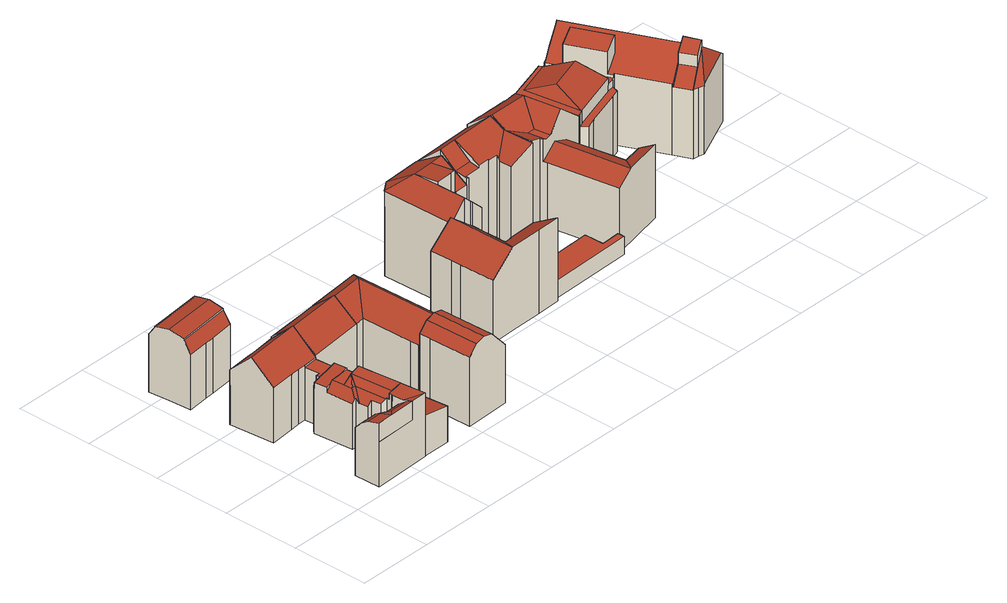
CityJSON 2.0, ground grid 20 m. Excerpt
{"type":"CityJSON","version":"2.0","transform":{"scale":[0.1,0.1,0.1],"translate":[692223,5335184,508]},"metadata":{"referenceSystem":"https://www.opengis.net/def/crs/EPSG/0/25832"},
"CityObjects":{
"building1":{"type":"Building","attributes":{"Gemeindeschluessel":"09162000","HoeheDach":"530.230","HoeheGrund":"510.452","Methode":"2000","NiedrigsteTraufeDesGebaeudes":"521.980","Geometrietyp2DReferenz":"3000","function":"31001_9998","roofType":"3100","measuredHeight":19.78,"storeysAboveGround":4},"geometry":[{"type":"MultiSurface","lod":"2","boundaries":[[[0,1,2,3,4]],[[5,6,7]],[[8,9,10,11,12]],[[13,14,15,16]],[[17,18,19,20,21]],[[22,23,24,25,26,27]],[[28,29,15,14]],[[30,31,32,33,34]],[[35,36,37,38]],[[39,40,41,42]],[[43,44,45,46]],[[47,48,49,50]],[[22,27,51,52]],[[53,54,28,55]],[[19,56,9,8,43,46,1,0,57,58,59,60,39,42,61,62,63,64,31,30,65,23,22,52,66,67,68,69,20]],[[62,70,71,63]],[[72,73,74,75,47,50]],[[76,77,78]],[[75,74,79,80,81,82,83]],[[47,75,83,48]],[[4,3,5,7,84,85,86]],[[64,87,32,31]],[[9,56,88,89,90,10]],[[91,25,24,73,72,92,85]],[[26,25,91]],[[2,93,94,5,3]],[[95,96,53]],[[57,0,4,86,92,72,50]],[[97,41,40,98,99,100,34,33,101]],[[85,92,86]],[[67,102,95,53,78,77,68]],[[69,103,21,20]],[[68,77,76,104,13,16,103,69]],[[96,105,106,107,108,109,54,53]],[[8,12,44,43]],[[109,29,28,54]],[[110,111,112]],[[60,98,40,39]],[[42,41,97,61]],[[15,17,21,103,16]],[[80,100,99,81]],[[107,106,35,38]],[[17,15,29,37,36,18]],[[66,52,51,113,114,115]],[[110,112,115,114,6]],[[104,55,14,13]],[[38,37,108,107]],[[91,85,84]],[[11,10,90,110,6,94]],[[57,50,49,58]],[[67,66,115,112,102]],[[113,7,6,114]],[[36,35,106,105,88,56,19,18]],[[60,59,82,81,99,98]],[[101,33,32,87,71,70]],[[55,28,14]],[[109,108,37,29]],[[63,71,87,64]],[[95,102,112,111,89,88,105,96]],[[76,78,53,55,104]],[[62,61,97,101,70]],[[23,65,79,74,73,24]],[[113,51,27,26,91,84,7]],[[59,58,49,48,83,82]],[[65,30,34,100,80,79]],[[1,46,45,93,2]],[[94,6,5]],[[90,89,111,110]],[[45,44,12,11,94,93]]],"semantics":{"surfaces":[{"type":"WallSurface"},{"type":"RoofSurface"},{"type":"GroundSurface"}],"values":[0,1,0,1,0,0,1,0,0,0,0,1,0,1,2,0,0,1,1,0,1,0,0,1,0,1,1,0,1,0,0,0,0,0,0,1,0,0,0,1,0,1,1,0,1,1,0,0,1,0,0,0,0,0,1,1,1,0,1,0,0,0,1,0,0,0,1,0,1]}}]},
"building2":{"type":"Building","attributes":{"Gemeindeschluessel":"09162000","HoeheDach":"529.018","HoeheGrund":"510.460","Methode":"2000","NiedrigsteTraufeDesGebaeudes":"524.730","Geometrietyp2DReferenz":"3000","function":"31001_1000","roofType":"3100","measuredHeight":18.56,"storeysAboveGround":4},"geometry":[{"type":"MultiSurface","lod":"2","boundaries":[[[116,117,118,119]],[[120,121,122,123,124,125,126,127,128]],[[129,130,117,116,131,132,133]],[[130,129,134,135]],[[136,137,138,139]],[[134,129,133,140]],[[124,141,142,125]],[[119,143,144,145,146,147,136,139,148,123,122,121,120,132,131,116]],[[140,133,128,127,126,149]],[[143,150,151,144]],[[139,138,152,148]],[[151,150,118,117,130,135]],[[147,146,145,144,151,135,134,140,149,153,137,136]],[[149,126,125,142,153]],[[132,120,128,133]],[[153,142,141,152,138,137]],[[152,141,124,123,148]],[[119,118,150,143]]],"semantics":{"surfaces":[{"type":"WallSurface"},{"type":"RoofSurface"},{"type":"GroundSurface"}],"values":[0,0,0,0,0,1,0,2,1,0,0,1,0,0,0,1,0,0]}}]},
"building3":{"type":"Building","attributes":{"Gemeindeschluessel":"09162000","HoeheDach":"521.008","HoeheGrund":"510.491","Methode":"1000","NiedrigsteTraufeDesGebaeudes":"519.766","Geometrietyp2DReferenz":"3000","function":"31001_9998","roofType":"1000","measuredHeight":10.52,"storeysAboveGround":3},"geometry":[{"type":"MultiSurface","lod":"2","boundaries":[[[154,155,156,157]],[[158,159,160,161]],[[159,154,157,160]],[[160,157,156,161]],[[155,158,161,156]],[[159,158,155,154]]],"semantics":{"surfaces":[{"type":"WallSurface"},{"type":"RoofSurface"},{"type":"GroundSurface"}],"values":[0,0,0,1,0,2]}}]},
"building4":{"type":"Building","attributes":{"Gemeindeschluessel":"09162000","HoeheDach":"517.605","HoeheGrund":"510.422","Methode":"2000","NiedrigsteTraufeDesGebaeudes":"516.696","Geometrietyp2DReferenz":"3000","function":"31001_9998","roofType":"1000","measuredHeight":7.18,"storeysAboveGround":2},"geometry":[{"type":"MultiSurface","lod":"2","boundaries":[[[162,163,164,165]],[[165,164,166,167,168,169,170,171,172,173]],[[22,169,168,174]],[[175,174,168,167]],[[176,175,167,166]],[[177,162,165,173]],[[177,173,172,178]],[[175,176,163,162,177,178,66,52,22,174]],[[176,166,164,163]],[[178,172,171,66]],[[66,171,170,52]],[[52,170,169,22]]],"semantics":{"surfaces":[{"type":"WallSurface"},{"type":"RoofSurface"},{"type":"GroundSurface"}],"values":[0,1,0,0,0,0,0,2,0,0,0,0]}}]},
"building5":{"type":"Building","attributes":{"Gemeindeschluessel":"09162000","HoeheDach":"530.146","HoeheGrund":"510.480","Methode":"1000","NiedrigsteTraufeDesGebaeudes":"525.000","Geometrietyp2DReferenz":"3000","function":"31001_9998","roofType":"3100","measuredHeight":19.67,"storeysAboveGround":4},"geometry":[{"type":"MultiSurface","lod":"2","boundaries":[[[179,180,181,182]],[[183,184,185,186]],[[187,182,181,188,184,183]],[[182,187,183,186,189,179]],[[180,179,189,186,185,190]],[[188,190,185,184]],[[181,180,190,188]]],"semantics":{"surfaces":[{"type":"WallSurface"},{"type":"GroundSurface"},{"type":"RoofSurface"}],"values":[0,0,0,1,0,2,2]}}]},
"building6":{"type":"Building","attributes":{"Gemeindeschluessel":"09162000","HoeheDach":"531.362","HoeheGrund":"510.486","Methode":"2000","NiedrigsteTraufeDesGebaeudes":"525.701","Geometrietyp2DReferenz":"3000","function":"31001_9998","roofType":"3100","measuredHeight":20.88,"storeysAboveGround":4},"geometry":[{"type":"MultiSurface","lod":"2","boundaries":[[[191,192,193,194]],[[195,196,197,198]],[[193,192,199,200,201,202]],[[203,202,201,198,197,204,205]],[[200,195,198,201]],[[206,207,191,194,203,205,208,209]],[[205,204,210,208]],[[206,211,196,195,200,199,207]],[[211,212,210,204,197,196]],[[208,210,212,209]],[[211,206,209,212]],[[207,199,192,191]],[[193,202,203,194]]],"semantics":{"surfaces":[{"type":"WallSurface"},{"type":"RoofSurface"},{"type":"GroundSurface"}],"values":[0,1,1,0,1,2,0,0,1,0,0,0,0]}}]},
"building7":{"type":"Building","attributes":{"Gemeindeschluessel":"09162000","HoeheDach":"529.990","HoeheGrund":"510.470","Methode":"2000","NiedrigsteTraufeDesGebaeudes":"525.131","Geometrietyp2DReferenz":"3000","function":"31001_9998","roofType":"3100","measuredHeight":19.52,"storeysAboveGround":4},"geometry":[{"type":"MultiSurface","lod":"2","boundaries":[[[213,214,215,205]],[[216,215,214,217,218,219]],[[220,221,222,219]],[[223,224,225,226]],[[203,227,223,226,228,179,186,229,230,213,205]],[[231,228,226,225]],[[221,179,228,231,222]],[[216,219,222,231,225,224,232,233]],[[220,219,218,234]],[[203,205,215,216,233]],[[218,229,186,234]],[[186,179,221,220,234]],[[230,217,214,213]],[[227,232,224,223]],[[203,233,232,227]],[[217,230,229,218]]],"semantics":{"surfaces":[{"type":"WallSurface"},{"type":"RoofSurface"},{"type":"GroundSurface"}],"values":[0,1,1,0,2,0,0,1,1,0,0,0,0,0,0,0]}}]},
"building8":{"type":"Building","attributes":{"Gemeindeschluessel":"09162000","HoeheDach":"532.009","HoeheGrund":"510.422","Methode":"1000","NiedrigsteTraufeDesGebaeudes":"526.647","Geometrietyp2DReferenz":"3000","function":"31001_9998","roofType":"3100","measuredHeight":21.59,"storeysAboveGround":4},"geometry":[{"type":"MultiSurface","lod":"2","boundaries":[[[235,236,237,238]],[[239,240,241,242]],[[243,244,245,246]],[[247,248,249,250]],[[251,252,253,254]],[[255,256,257,258,259]],[[244,260,261,262,263,237,236,245]],[[264,265,252,251]],[[266,261,260,249,248,267,241,240,253,252,265,268,269,259,258]],[[246,245,236,235]],[[244,243,250,249,260]],[[270,267,248,247]],[[254,253,240,239]],[[271,268,265,264]],[[267,270,242,241]],[[272,269,268,271]],[[273,274,257,256]],[[275,263,262,276]],[[255,259,269,272]],[[277,278,279,273,256,255,272,271,264,251,254,239,242,270,247,250,243,246,235,238,275,276]],[[238,237,263,275]],[[279,280,274,273]],[[266,258,257,274,280,281]],[[261,266,281,278,277,276,262]],[[280,279,278,281]]],"semantics":{"surfaces":[{"type":"WallSurface"},{"type":"RoofSurface"},{"type":"GroundSurface"}],"values":[0,0,0,0,0,0,1,0,1,0,0,0,0,0,0,0,0,0,0,2,0,0,1,0,0]}}]},
"building9":{"type":"Building","attributes":{"Gemeindeschluessel":"09162000","HoeheDach":"535.430","HoeheGrund":"508.230","Methode":"2000","NiedrigsteTraufeDesGebaeudes":"529.779","Geometrietyp2DReferenz":"3000","function":"31001_9998","roofType":"3100","measuredHeight":27.2,"storeysAboveGround":6},"geometry":[{"type":"MultiSurface","lod":"2","boundaries":[[[282,283,284,285]],[[286,287,288,289]],[[290,291,292,293,294]],[[295,296,297,298]],[[282,285,299,300,301,294,293]],[[283,282,293,292]],[[302,303,297,296]],[[304,305,300]],[[286,289,306,304,298,297,303,307]],[[295,298,308,309]],[[291,290,310,311]],[[310,290,294,301,312]],[[287,286,307,313]],[[300,299,314]],[[303,302,313,307]],[[315,316,309,308]],[[317,318,312,319,320]],[[318,317,288,287,313,302,296,295,309,316,284,283,292,291,311]],[[315,308,298,304,300,314]],[[288,317,320,321,306,289]],[[306,321,305,304]],[[305,321,320,319,301,300]],[[301,319,312]],[[312,318,311,310]],[[284,316,315,314,299,285]]],"semantics":{"surfaces":[{"type":"WallSurface"},{"type":"RoofSurface"},{"type":"GroundSurface"}],"values":[0,0,0,0,1,0,0,0,1,0,0,1,0,1,0,0,0,2,1,0,0,1,0,0,0]}}]},
"building10":{"type":"Building","attributes":{"Gemeindeschluessel":"09162000","HoeheDach":"515.683","HoeheGrund":"511.079","Methode":"2000","NiedrigsteTraufeDesGebaeudes":"515.683","Geometrietyp2DReferenz":"3000","function":"31001_3052","roofType":"1000","measuredHeight":4.6,"storeysAboveGround":1},"geometry":[{"type":"MultiSurface","lod":"2","boundaries":[[[322,323,324,325]],[[325,324,326,327]],[[328,329,330,331]],[[324,323,330,329,332,333,334,326]],[[335,334,333,336]],[[327,335,336,337,328,331,322,325]],[[336,333,332,337]],[[331,330,323,322]],[[337,332,329,328]],[[327,326,334,335]]],"semantics":{"surfaces":[{"type":"WallSurface"},{"type":"RoofSurface"},{"type":"GroundSurface"}],"values":[0,0,0,1,0,2,0,0,0,0]}}]},
"building11":{"type":"Building","attributes":{"Gemeindeschluessel":"09162000","HoeheDach":"535.990","HoeheGrund":"509.697","Methode":"2000","NiedrigsteTraufeDesGebaeudes":"529.994","Geometrietyp2DReferenz":"3000","function":"31001_9998","roofType":"2100","measuredHeight":26.29,"storeysAboveGround":5},"geometry":[{"type":"MultiSurface","lod":"2","boundaries":[[[338,339,340,341,342]],[[343,344,345,346]],[[347,348,349,350]],[[351,352,353,354]],[[340,355,348,347,341]],[[353,356,357,358,354]],[[338,342,344,343]],[[359,360,361,362]],[[363,364,365,366,367,368]],[[346,345,369,370]],[[351,354,358,368,367,347,350,371]],[[372,373,371,350,349,374]],[[375,376,377,378]],[[357,377,376,363,368,358]],[[357,356,378,377]],[[367,369,345,344,342,341,347]],[[356,353,352,373,372,359,362,339,338,343,346,370,366,365,364,375,378]],[[339,362,361,355,340]],[[352,351,371,373]],[[372,374,360,359]],[[370,369,367,366]],[[364,363,376,375]],[[361,360,374,349,348,355]]],"semantics":{"surfaces":[{"type":"WallSurface"},{"type":"RoofSurface"},{"type":"GroundSurface"}],"values":[0,0,0,0,1,0,0,0,0,0,1,0,0,1,0,1,2,0,0,0,0,0,1]}}]},
"building12":{"type":"Building","attributes":{"Gemeindeschluessel":"09162000","HoeheDach":"536.480","HoeheGrund":"510.764","Methode":"2000","NiedrigsteTraufeDesGebaeudes":"515.230","Geometrietyp2DReferenz":"3000","function":"31001_9998","roofType":"3100","measuredHeight":25.72,"storeysAboveGround":7},"geometry":[{"type":"MultiSurface","lod":"2","boundaries":[[[379,380,381,382]],[[383,384,385,386]],[[387,388,389,390,391,392]],[[393,394,395,396,397,398]],[[396,395,399,400,401]],[[402,403,404,405]],[[406,407,408,409]],[[405,404,410,411]],[[412,413,407,406]],[[389,388,414,415,416,417,418]],[[419,420,421,422]],[[423,424,425,426]],[[427,428,429,430]],[[431,432,433,434]],[[435,436,437,438]],[[439,440,441,442]],[[443,444,445,446]],[[447,448,449,450]],[[451,452,453,454]],[[455,456,457,458,459,460]],[[461,462,463,464,465,466]],[[467,468,469,470]],[[471,472,473,474,475,476,402,405,411,477,478,479,480,393,398,481,482,483,387,392,451,454,484,485,486,487,488,489,490,491,492,463,462,467,470,427,430,443,446,456,455,493,494,495,496,497,498,499,500,501,447,450,502,439,442,503,504,383,386,505,412,406,409,506,419,422,507,508,509,431,434,510,511,512,513,514]],[[515,516,517,379,382]],[[502,518,440,439]],[[496,519,520,497]],[[454,453,521,484]],[[522,523,524,525]],[[489,526,527,490]],[[430,429,444,443]],[[499,528,529,500]],[[530,531,532,533,534,535,438]],[[516,536,517]],[[488,537,526,489]],[[538,539,540,541]],[[517,536,542,543,380,379]],[[498,544,528,499]],[[495,545,519,496]],[[491,546,547,492]],[[530,438,548]],[[435,438,535,549,433,432,550,551,552,421,420,553,408,407,413,554,385,384,555,556,441,440,518,449,448,557,529,528,544,558]],[[509,550,432,431]],[[402,476,559,560,561,403]],[[476,475,562,563,564,559]],[[503,556,555,504]],[[565,566,567,568,569,570,571]],[[483,414,388,387]],[[392,391,452,451]],[[561,560,572,573]],[[574,575,576,577]],[[490,527,546,491]],[[578,579,548,438,536,516]],[[580,581,582,583]],[[486,584,585,487]],[[511,510,549,535,534]],[[586,587,588,589]],[[590,410,404,403,561,573,586,589]],[[386,385,554,505]],[[474,473,515,382,381,591]],[[524,523,582,581]],[[592,481,398,397]],[[484,521,593,485]],[[438,437,542,536]],[[482,415,414,483]],[[396,401,594,592,397]],[[480,479,595,596,568,567]],[[511,534,533,512]],[[583,582,523,522]],[[487,585,537,488]],[[435,558,520,519,545,597,598,460,459,580,583,522,525,563,562,591,381,380]],[[456,446,445,599,457]],[[539,465,464,547,546,527,526,537,585,584,593,521,453,452,391,390]],[[542,437,436,543]],[[423,571,570,424]],[[479,478,600,601,595]],[[399,565,571,423,426,400]],[[494,597,545,495]],[[473,472,578,516,515]],[[508,551,550,509]],[[401,400,426,425,569,568,596,538,541,417,416,594]],[[501,557,448,447]],[[485,593,584,486]],[[596,595,601,466,465,539,538]],[[417,541,540,418]],[[411,410,590,477]],[[506,553,420,419]],[[380,543,436,435]],[[500,529,557,501]],[[493,598,597,494]],[[573,572,602,587,586]],[[424,570,569,425]],[[482,481,592,594,416,415]],[[470,469,428,427]],[[471,579,578,472]],[[442,441,556,503]],[[602,575,574,587]],[[565,399,603,566]],[[395,394,603,399]],[[461,466,601,600,588,587,577,576,445,444,429,428,469,468]],[[507,552,551,508]],[[409,408,553,506]],[[462,461,468,467]],[[512,533,532,513]],[[572,560,559,564,458,457,599]],[[478,477,590,589,588,600]],[[505,554,413,412]],[[474,591,562,475]],[[455,460,598,493]],[[471,514,531,530,548,579]],[[434,433,549,510]],[[587,574,577]],[[504,555,384,383]],[[539,390,389,418,540]],[[513,532,531,514]],[[422,421,552,507]],[[450,449,518,502]],[[393,480,567,566,603,394]],[[458,564,563,525,524,581,580,459]],[[492,547,464,463]],[[498,497,520,558,544]],[[572,599,445,576,575,602]]],"semantics":{"surfaces":[{"type":"WallSurface"},{"type":"RoofSurface"},{"type":"GroundSurface"}],"values":[0,0,0,0,1,0,0,0,0,1,0,1,0,0,0,0,0,0,0,0,0,0,2,1,0,0,0,0,0,0,0,1,0,0,1,0,0,0,0,1,1,0,0,0,0,1,0,0,0,1,0,1,0,0,0,0,1,0,0,1,0,0,0,0,1,0,0,0,0,1,0,1,1,0,0,0,0,0,0,0,0,0,1,1,0,0,0,0,0,0,0,0,0,0,0,1,0,1,1,0,0,0,0,1,0,0,0,0,0,0,1,0,1,0,0,0,0,0,0,0,0]}}]}
},
"vertices":[
[141,141,24],[151,142,24],[151,142,151],[148,142,151],[141,141,143],[159,159,166],[182,183,182],[157,181,166],[168,83,24],[180,78,24],[180,78,167],[178,78,166],[168,83,155],[71,33,181],[112,34,181],[119,55,167],[70,54,167],[125,73,148],[143,61,150],[143,61,24],[122,75,24],[122,75,146],[207,194,24],[204,223,24],[204,223,170],[205,216,170],[205,216,166],[207,194,166],[134,23,181],[143,43,167],[196,299,24],[184,417,24],[184,417,166],[190,358,222],[196,299,166],[151,61,140],[151,61,146],[149,58,150],[149,58,140],[133,293,24],[133,293,166],[111,291,166],[111,291,24],[165,110,24],[165,110,154],[155,109,142],[155,109,24],[151,246,140],[150,255,140],[140,254,140],[132,245,140],[207,191,166],[207,191,24],[185,7,189],[183,24,181],[115,5,189],[181,63,24],[132,245,24],[140,254,24],[160,256,24],[156,295,24],[46,285,24],[35,402,24],[98,408,24],[121,410,24],[201,250,24],[211,148,24],[227,8,24],[72,2,24],[70,70,24],[35,402,166],[98,408,166],[132,245,156],[201,249,170],[201,249,160],[151,246,160],[72,4,140],[72,2,140],[185,7,140],[201,250,160],[196,299,160],[156,295,160],[160,256,160],[150,255,160],[154,213,166],[148,213,159],[135,212,143],[121,410,166],[181,63,182],[180,71,182],[180,71,167],[185,215,166],[135,212,156],[152,133,142],[170,160,166],[226,8,189],[183,32,182],[46,285,166],[156,295,166],[156,295,165],[196,299,165],[40,343,222],[227,8,189],[70,70,149],[72,4,189],[180,63,182],[180,63,140],[180,59,140],[180,59,150],[181,44,167],[193,72,182],[193,72,184],[220,73,189],[208,184,166],[208,184,189],[211,148,189],
[162,516,25],[162,516,169],[100,510,168],[100,510,25],[158,579,25],[156,600,25],[155,613,25],[154,629,25],[154,629,167],[155,613,167],[155,613,202],[156,600,205],[158,579,209],[161,535,202],[161,535,199],[161,535,25],[158,574,25],[158,574,210],[18,520,202],[18,520,199],[10,615,25],[10,615,176],[61,620,176],[61,620,25],[14,560,210],[154,629,176],[155,613,199],[73,507,25],[19,502,25],[18,520,25],[14,560,25],[11,599,25],[89,623,25],[11,599,202],[73,507,168],[19,502,168],[89,623,176],[11,599,199],
[299,9,25],[284,151,25],[284,151,118],[299,9,118],[211,148,25],[227,8,25],[227,8,130],[211,148,130],
[299,234,24],[295,234,24],[295,234,87],[299,234,87],[291,233,88],[226,233,94],[230,195,94],[207,194,96],[207,191,96],[211,148,96],[284,151,89],[303,152,87],[230,195,24],[226,233,24],[291,233,24],[303,152,24],[284,151,24],
[344,314,25],[344,314,170],[196,299,170],[196,299,25],[184,417,25],[184,417,170],[332,431,170],[332,431,25],[190,358,25],[190,358,221],[338,373,25],[338,373,221],
[372,127,25],[372,127,204],[371,154,204],[371,154,25],[423,15,234],[448,15,228],[444,158,228],[419,157,234],[375,14,204],[398,14,227],[394,156,227],[371,155,204],[371,155,25],[489,159,177],[489,159,25],[493,17,25],[375,14,25],[489,157,25],[490,131,25],[489,157,177],[493,17,177],[490,131,177],
[489,163,25],[489,163,171],[489,159,171],[430,157,220],[488,185,171],[481,446,171],[424,381,220],[338,372,220],[344,314,171],[366,316,171],[371,160,25],[371,160,172],[371,181,172],[371,181,25],[371,157,25],[367,316,25],[481,446,25],[488,185,25],[367,316,173],[371,157,172],[371,155,172],[332,431,171],
[859,266,24],[859,266,198],[861,203,237],[861,203,24],[768,313,24],[768,313,192],[769,289,192],[769,289,24],[780,259,24],[780,259,201],[780,263,199],[780,263,24],[756,282,24],[756,282,203],[757,258,203],[757,258,24],[774,328,24],[774,328,187],[768,328,192],[768,328,24],[712,370,24],[642,368,24],[642,368,187],[708,370,240],[712,370,236],[758,258,201],[713,194,240],[799,196,240],[861,198,240],[773,367,24],[773,367,187],[712,194,240],[769,283,192],[773,372,186],[755,372,201],[769,283,24],[773,372,24],[755,372,24],[644,310,24],[644,310,187],[861,198,24],[799,196,24],[709,194,24],[647,192,24],[644,285,24],[644,285,187],[647,192,187],
[839,588,221],[839,588,2],[737,583,2],[737,583,221],[803,419,218],[803,419,2],[797,419,2],[797,419,225],[845,447,220],[845,447,2],[842,520,2],[842,520,265],[842,518,266],[755,372,2],[773,372,2],[773,372,249],[755,372,266],[735,582,222],[751,514,266],[807,516,266],[773,367,2],[773,367,249],[753,447,266],[753,447,274],[795,449,225],[805,368,218],[712,370,221],[712,370,2],[810,446,220],[810,446,2],[810,450,223],[805,368,2],[707,562,222],[707,561,221],[707,561,2],[795,450,2],[810,450,2],[810,450,274],[795,450,274],[795,449,274],
[1083,205,31],[1083,205,77],[861,199,77],[861,199,31],[859,266,77],[859,266,31],[1082,223,31],[1082,223,77],[1083,219,77],[1083,219,31],[1032,221,77],[1031,272,77],[859,267,77],[859,267,31],[1031,272,31],[1032,221,31],
[839,588,17],[842,520,17],[842,520,280],[842,521,280],[839,588,220],[1004,595,17],[1004,595,220],[1004,594,221],[1004,594,17],[890,523,280],[891,480,244],[893,454,238],[893,454,244],[922,453,243],[922,453,17],[948,454,17],[948,454,243],[843,478,244],[948,446,17],[948,446,239],[948,448,239],[851,447,17],[851,447,236],[845,447,237],[845,447,17],[1016,410,261],[1016,410,17],[1016,415,17],[1011,528,17],[1011,528,280],[1012,491,261],[1008,594,221],[1008,594,17],[922,455,244],[850,453,17],[922,455,17],[850,453,238],[942,406,17],[942,406,237],[941,438,237],[941,438,17],
[1478,406,237],[1478,406,242],[1439,386,213],[1439,386,205],[1507,632,28],[1507,632,205],[1517,610,205],[1517,610,28],[1016,415,28],[1016,415,264],[1013,486,261],[1011,523,285],[1011,528,281],[1011,528,28],[1235,253,28],[1235,253,218],[1133,231,218],[1133,230,218],[1085,220,194],[1085,220,28],[1175,283,194],[1149,434,193],[1100,423,218],[1368,484,28],[1368,484,186],[1347,477,186],[1347,477,28],[1534,572,28],[1534,572,205],[1543,551,205],[1543,551,28],[1251,446,186],[1251,446,28],[1530,580,28],[1530,580,205],[1018,415,263],[1050,421,250],[1052,413,250],[1064,415,244],[1056,461,244],[1557,521,28],[1557,521,205],[1560,513,205],[1560,513,28],[1169,320,72],[1197,326,72],[1178,440,72],[1149,434,72],[1237,625,28],[1237,625,219],[1260,632,219],[1260,632,28],[1585,458,28],[1585,458,206],[1586,454,206],[1586,454,28],[1512,423,267],[1512,423,284],[1529,384,284],[1529,384,267],[1481,691,28],[1481,691,205],[1490,669,205],[1490,669,28],[1267,634,28],[1267,634,219],[1290,641,219],[1290,641,28],[1463,713,28],[1463,713,210],[1472,710,204],[1472,710,28],[1008,594,28],[1008,594,230],[1009,594,229],[1009,594,28],[1322,650,28],[1297,643,28],[1297,643,203],[1317,649,203],[1317,649,211],[1322,650,214],[1200,614,219],[1200,614,28],[1176,606,28],[1176,606,220],[1177,607,220],[1178,607,219],[1208,616,28],[1208,616,219],[1231,623,219],[1231,623,28],[1488,339,28],[1472,342,28],[1458,345,28],[1438,388,28],[1384,507,28],[1375,504,28],[1227,438,28],[1211,450,28],[1203,447,28],[1206,429,28],[1054,401,28],[1050,421,28],[1018,415,28],[1016,594,28],[1049,595,28],[1056,595,28],[1089,595,28],[1096,595,28],[1129,595,28],[1133,595,28],[1137,596,28],[1169,604,28],[1329,653,28],[1340,659,28],[1347,662,28],[1383,678,28],[1390,681,28],[1401,686,28],[1408,689,28],[1444,705,28],[1452,709,28],[1477,699,28],[1494,661,28],[1504,640,28],[1520,602,28],[1547,543,28],[1570,491,28],[1573,483,28],[1583,462,28],[1595,431,28],[1597,428,28],[1598,423,28],[1605,400,28],[1607,394,28],[1458,345,205],[1459,345,206],[1497,366,237],[1477,699,205],[1383,678,259],[1390,681,264],[1016,594,229],[1415,534,239],[1415,534,285],[1376,519,268],[1376,519,211],[1129,595,229],[1133,595,229],[1408,689,255],[1444,705,226],[1600,391,211],[1607,394,205],[1605,400,205],[1598,423,207],[1597,428,207],[1596,428,207],[1497,366,239],[1096,595,229],[1127,429,285],[1112,523,285],[1076,461,244],[1083,419,244],[1497,366,267],[1478,406,267],[1401,686,261],[1347,662,233],[1137,596,228],[1169,604,222],[1491,341,207],[1595,431,207],[1583,462,205],[1573,483,205],[1570,491,205],[1547,543,205],[1520,602,205],[1504,640,205],[1494,661,205],[1452,709,219],[1394,683,267],[1375,504,203],[1374,502,203],[1374,502,186],[1384,507,213],[1382,506,211],[1382,506,203],[1175,283,102],[1228,294,102],[1206,429,102],[1203,446,102],[1178,440,102],[1197,326,102],[1169,320,102],[1355,498,203],[1355,498,186],[1232,536,249],[1324,566,249],[1294,633,219],[1200,603,219],[1472,342,206],[1488,339,205],[1334,611,211],[1334,611,268],[1374,626,285],[1374,626,239],[1056,595,229],[1089,595,229],[1224,456,186],[1224,456,219],[1212,450,219],[1212,450,186],[1227,438,186],[1438,388,213],[1054,401,194],[1049,595,229],[1052,413,194],[1203,447,221],[1203,446,221],[1340,659,228],[1329,653,219],[1290,641,203],[1211,450,219],[1204,448,219],[1355,498,219],[1228,294,194]
]}
